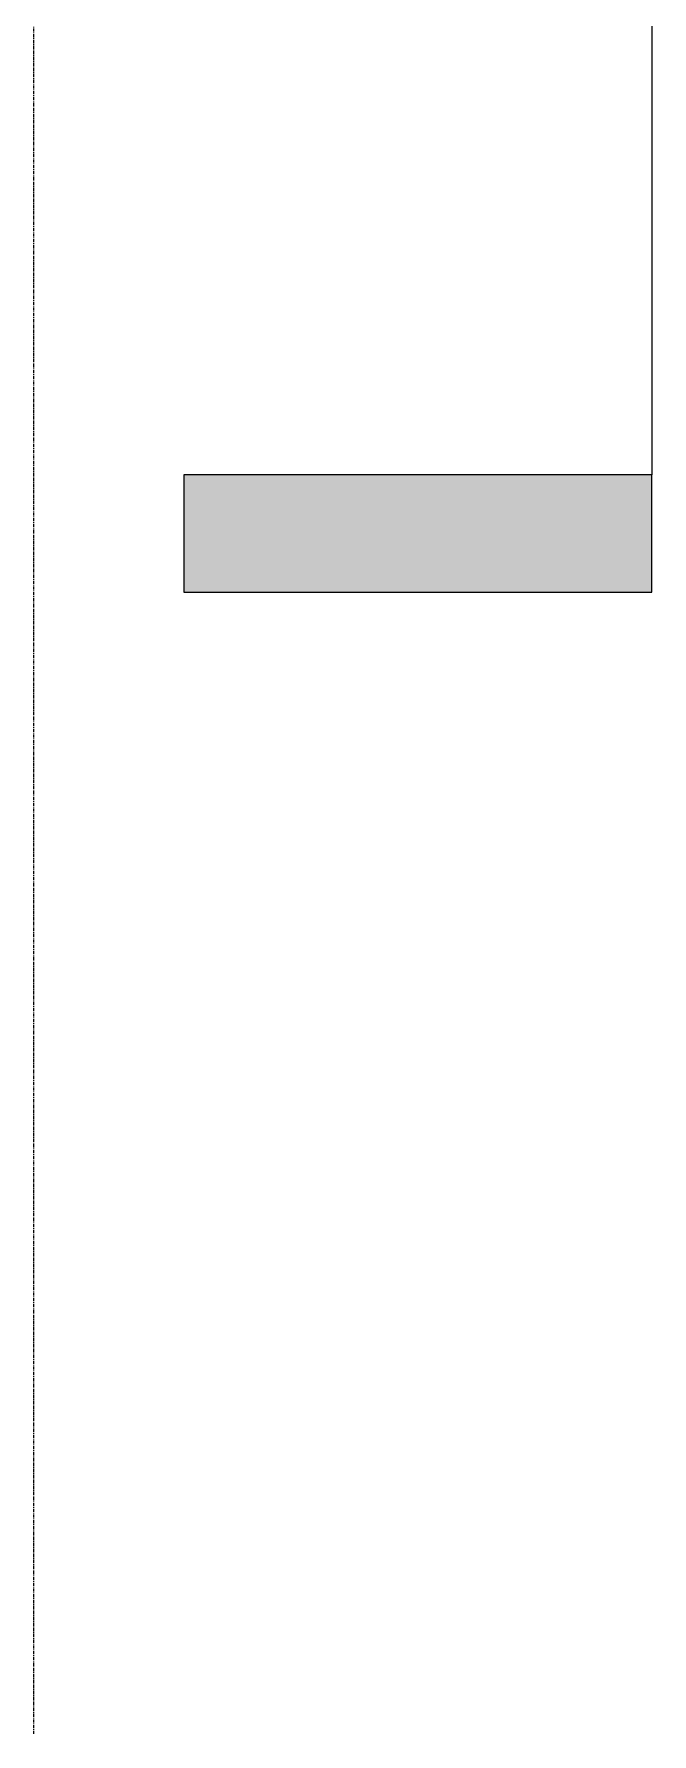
# Model space of a CAD drawing. Header units: inches. Extents: x -55396 to -733, y -290 to 853.
# Drawn here: x -24243.9 to -24148.8, y -273.2 to -11.9 of the extents above; entities that cross this region are included whole.
import ezdxf

# ---------------------------------------------------------------- set-up
doc = ezdxf.new("R2010")
doc.units = ezdxf.units.IN
doc.header["$MEASUREMENT"] = 0
doc.linetypes.add('Grid Line 1_2_', pattern=[0.875, 0.5, -0.125, 0.125, -0.125])
doc.layers.add('G-ANNO-SYMB', color=111, linetype='Continuous', lineweight=9)
doc.layers.add('S-GRID', color=1, linetype='Continuous', lineweight=9)

# ---------------------------------------------------------------- blocks, each defined once
blk = doc.blocks.new('Section - 3_32_ x 3_8_-18514-Section 13')
at = {"layer": 'G-ANNO-SYMB'}
blk.add_hatch(color=256, dxfattribs=at).paths.add_polyline_path([(-24220.84, -79.66), (-24148.84, -79.66), (-24148.84, -97.66), (-24220.84, -97.66)], flags=0)
for p, q in [((-24220.84, -79.66), (-24220.84, -97.66)), ((-24148.84, -79.66), (-24220.84, -79.66)), ((-24148.84, -97.66), (-24148.84, -79.66)), ((-24220.84, -97.66), (-24148.84, -97.66))]:
    blk.add_line(p, q, dxfattribs=at)

msp = doc.modelspace()

# ---------------------------------------------------------------- linework, layer by layer
at = {"layer": 'G-ANNO-SYMB'}
msp.add_line((-24148.84, 545.16), (-24148.84, -79.66), dxfattribs=at)
at = {"layer": 'S-GRID', "linetype": 'Grid Line 1_2_'}
msp.add_line((-24243.89, -273.16), (-24243.89, 489.49), dxfattribs=at)
msp.add_line((-24243.89, -273.16), (-24243.89, 489.49), dxfattribs=at)

# ---------------------------------------------------------------- block references
at = {"layer": 'G-ANNO-SYMB'}
msp.add_blockref('Section - 3_32_ x 3_8_-18514-Section 13', (0, 0), dxfattribs=at)

doc.saveas('drawing.dxf')
